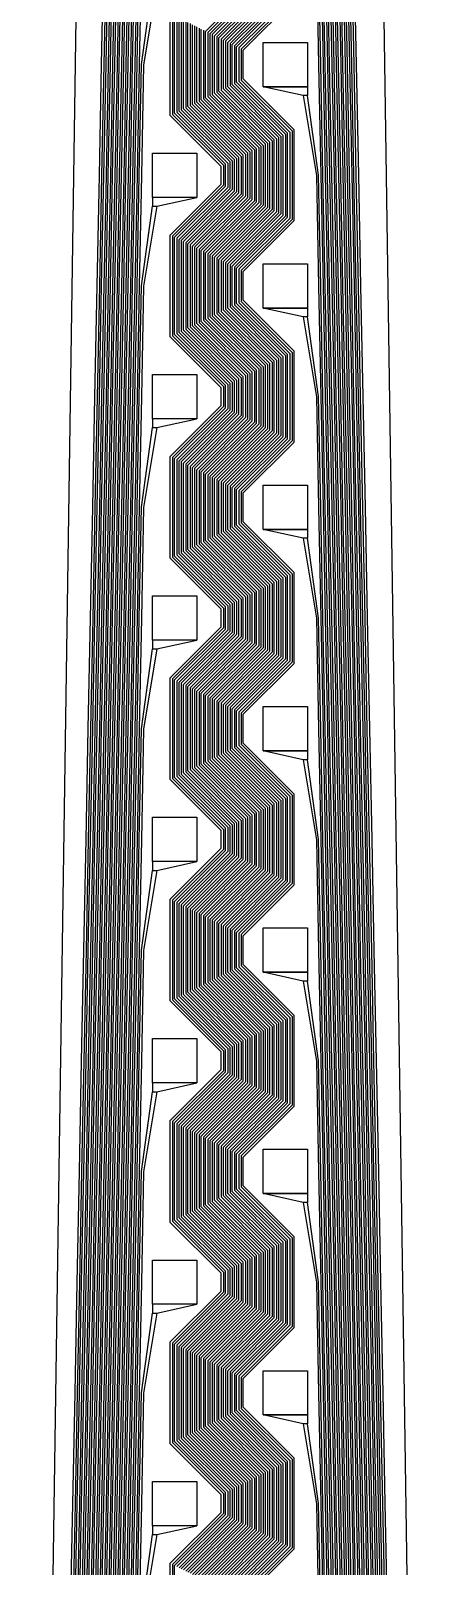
# Model space of a CAD drawing. Header units: inches. Extents: x 106592 to 209533, y 57057 to 74911.
# Drawn here: x 136930.4 to 137020.4, y 67258.2 to 67605 of the extents above; entities that cross this region are included whole.
import ezdxf

# ---------------------------------------------------------------- set-up
doc = ezdxf.new("R2010")
doc.units = ezdxf.units.IN
doc.header["$MEASUREMENT"] = 0
for name, color, linetype in [('metal', 221, 'Continuous'), ('nitride window', 40, 'Continuous'), ('profile', 140, 'Continuous')]:
    doc.layers.add(name, color=color, linetype=linetype)

msp = doc.modelspace()

# ---------------------------------------------------------------- linework, layer by layer
at = {"layer": 'metal'}
for points in [[(136939.36, 67247.35), (136939.86, 67272.28), (136940.36, 67297.35), (136940.86, 67322.28), (136941.36, 67347.35), (136941.86, 67372.28), (136942.36, 67397.35), (136942.86, 67422.28), (136943.36, 67447.35), (136943.86, 67472.28), (136944.36, 67497.35), (136944.86, 67522.28), (136945.36, 67547.35), (136945.86, 67572.28), (136946.36, 67597.35), (136946.86, 67622.28), (136947.36, 67647.35), (136947.86, 67672.28), (136948.36, 67697.35), (136948.86, 67722.28), (136949.36, 67747.35), (136949.86, 67772.28), (136950.36, 67797.35)], [(136950.86, 67797.34), (136950.36, 67772.27), (136949.86, 67747.34), (136949.36, 67722.27), (136948.86, 67697.34), (136948.36, 67672.27), (136947.86, 67647.34), (136947.36, 67622.27), (136946.86, 67597.34), (136946.36, 67572.27), (136945.86, 67547.34), (136945.36, 67522.27), (136944.86, 67497.34), (136944.36, 67472.27), (136943.86, 67447.34), (136943.36, 67422.27), (136942.86, 67397.34), (136942.36, 67372.27), (136941.86, 67347.34), (136941.36, 67322.27), (136940.86, 67297.34), (136940.36, 67272.27), (136939.86, 67247.34)], [(136940.36, 67247.35), (136940.86, 67272.28), (136941.36, 67297.35), (136941.86, 67322.28), (136942.36, 67347.35), (136942.86, 67372.28), (136943.36, 67397.35), (136943.86, 67422.28), (136944.36, 67447.35), (136944.86, 67472.28), (136945.36, 67497.35), (136945.86, 67522.28), (136946.36, 67547.35), (136946.86, 67572.28), (136947.36, 67597.35), (136947.86, 67622.28), (136948.36, 67647.35), (136948.86, 67672.28), (136949.36, 67697.35), (136949.86, 67722.28), (136950.36, 67747.35), (136950.86, 67772.28), (136951.36, 67797.35)], [(136951.86, 67797.34), (136951.36, 67772.27), (136950.86, 67747.34), (136950.36, 67722.27), (136949.86, 67697.34), (136949.36, 67672.27), (136948.86, 67647.34), (136948.36, 67622.27), (136947.86, 67597.34), (136947.36, 67572.27), (136946.86, 67547.34), (136946.36, 67522.27), (136945.86, 67497.34), (136945.36, 67472.27), (136944.86, 67447.34), (136944.36, 67422.27), (136943.86, 67397.34), (136943.36, 67372.27), (136942.86, 67347.34), (136942.36, 67322.27), (136941.86, 67297.34), (136941.36, 67272.27), (136940.86, 67247.34)], [(136941.36, 67247.35), (136941.86, 67272.28), (136942.36, 67297.35), (136942.86, 67322.28), (136943.36, 67347.35), (136943.86, 67372.28), (136944.36, 67397.35), (136944.86, 67422.28), (136945.36, 67447.35), (136945.86, 67472.28), (136946.36, 67497.35), (136946.86, 67522.28), (136947.36, 67547.35), (136947.86, 67572.28), (136948.36, 67597.35), (136948.86, 67622.28), (136949.36, 67647.35), (136949.86, 67672.28), (136950.36, 67697.35), (136950.86, 67722.28), (136951.36, 67747.35), (136951.86, 67772.28), (136952.36, 67797.35)], [(136952.86, 67797.34), (136952.36, 67772.27), (136951.86, 67747.34), (136951.36, 67722.27), (136950.86, 67697.34), (136950.36, 67672.27), (136949.86, 67647.34), (136949.36, 67622.27), (136948.86, 67597.34), (136948.36, 67572.27), (136947.86, 67547.34), (136947.36, 67522.27), (136946.86, 67497.34), (136946.36, 67472.27), (136945.86, 67447.34), (136945.36, 67422.27), (136944.86, 67397.34), (136944.36, 67372.27), (136943.86, 67347.34), (136943.36, 67322.27), (136942.86, 67297.34), (136942.36, 67272.27), (136941.86, 67247.34)], [(136942.36, 67247.35), (136942.86, 67272.28), (136943.36, 67297.35), (136943.86, 67322.28), (136944.36, 67347.35), (136944.86, 67372.28), (136945.36, 67397.35), (136945.86, 67422.28), (136946.36, 67447.35), (136946.86, 67472.28), (136947.36, 67497.35), (136947.86, 67522.28), (136948.36, 67547.35), (136948.86, 67572.28), (136949.36, 67597.35), (136949.86, 67622.28), (136950.36, 67647.35), (136950.86, 67672.28), (136951.36, 67697.35), (136951.86, 67722.28), (136952.36, 67747.35), (136952.86, 67772.28), (136953.36, 67797.35)], [(136953.86, 67797.34), (136953.36, 67772.27), (136952.86, 67747.34), (136952.36, 67722.27), (136951.86, 67697.34), (136951.36, 67672.27), (136950.86, 67647.34), (136950.36, 67622.27), (136949.86, 67597.34), (136949.36, 67572.27), (136948.86, 67547.34), (136948.36, 67522.27), (136947.86, 67497.34), (136947.36, 67472.27), (136946.86, 67447.34), (136946.36, 67422.27), (136945.86, 67397.34), (136945.36, 67372.27), (136944.86, 67347.34), (136944.36, 67322.27), (136943.86, 67297.34), (136943.36, 67272.27), (136942.86, 67247.34)], [(136943.36, 67247.35), (136943.86, 67272.28), (136944.36, 67297.35), (136944.86, 67322.28), (136945.36, 67347.35), (136945.86, 67372.28), (136946.36, 67397.35), (136946.86, 67422.28), (136947.36, 67447.35), (136947.86, 67472.28), (136948.36, 67497.35), (136948.86, 67522.28), (136949.36, 67547.35), (136949.86, 67572.28), (136950.36, 67597.35), (136950.86, 67622.28), (136951.36, 67647.35), (136951.86, 67672.28), (136952.36, 67697.35), (136952.86, 67722.28), (136953.36, 67747.35), (136953.86, 67772.28), (136954.36, 67797.35)], [(136954.86, 67797.34), (136954.36, 67772.27), (136953.86, 67747.34), (136953.36, 67722.27), (136952.86, 67697.34), (136952.36, 67672.27), (136951.86, 67647.34), (136951.36, 67622.27), (136950.86, 67597.34), (136950.36, 67572.27), (136949.86, 67547.34), (136949.36, 67522.27), (136948.86, 67497.34), (136948.36, 67472.27), (136947.86, 67447.34), (136947.36, 67422.27), (136946.86, 67397.34), (136946.36, 67372.27), (136945.86, 67347.34), (136945.36, 67322.27), (136944.86, 67297.34), (136944.36, 67272.27), (136943.86, 67247.34)], [(136944.36, 67247.35), (136944.86, 67272.28), (136945.36, 67297.35), (136945.86, 67322.28), (136946.36, 67347.35), (136946.86, 67372.28), (136947.36, 67397.35), (136947.86, 67422.28), (136948.36, 67447.35), (136948.86, 67472.28), (136949.36, 67497.35), (136949.86, 67522.28), (136950.36, 67547.35), (136950.86, 67572.28), (136951.36, 67597.35), (136951.86, 67622.28), (136952.36, 67647.35), (136952.86, 67672.28), (136953.36, 67697.35), (136953.86, 67722.28), (136954.36, 67747.35), (136954.86, 67772.27), (136955.36, 67797.34)], [(136955.86, 67797.27), (136955.36, 67772.27), (136954.86, 67747.34), (136954.36, 67722.27), (136953.86, 67697.34), (136953.36, 67672.27), (136952.86, 67647.34), (136952.36, 67622.27), (136951.86, 67597.34), (136951.36, 67572.27), (136950.86, 67547.34), (136950.36, 67522.27), (136949.86, 67497.34), (136949.36, 67472.27), (136948.86, 67447.34), (136948.36, 67422.27), (136947.86, 67397.34), (136947.36, 67372.27), (136946.86, 67347.34), (136946.36, 67322.27), (136945.86, 67297.34), (136945.36, 67272.27), (136944.86, 67247.34)], [(136995.36, 67797.27), (136995.85, 67772.34), (136996.36, 67747.27), (136996.85, 67722.34), (136997.36, 67697.27), (136997.85, 67672.34), (136998.36, 67647.27), (136998.85, 67622.34), (136999.36, 67597.27), (136999.85, 67572.34), (137000.36, 67547.27), (137000.85, 67522.34), (137001.36, 67497.27), (137001.85, 67472.34), (137002.36, 67447.27), (137002.85, 67422.34), (137003.36, 67397.27), (137003.85, 67372.34), (137004.36, 67347.27), (137004.85, 67322.34), (137005.36, 67297.27), (137005.85, 67272.34), (137006.36, 67247.27)], [(137006.86, 67247.28), (137006.35, 67272.35), (137005.86, 67297.28), (137005.35, 67322.35), (137004.86, 67347.28), (137004.35, 67372.35), (137003.86, 67397.28), (137003.35, 67422.35), (137002.86, 67447.28), (137002.35, 67472.35), (137001.86, 67497.28), (137001.35, 67522.35), (137000.86, 67547.28), (137000.35, 67572.35), (136999.86, 67597.28), (136999.35, 67622.35), (136998.86, 67647.28), (136998.35, 67672.35), (136997.86, 67697.28), (136997.35, 67722.35), (136996.86, 67747.28), (136996.35, 67772.35), (136995.86, 67797.27)], [(136996.36, 67797.27), (136996.85, 67772.34), (136997.36, 67747.27), (136997.85, 67722.34), (136998.36, 67697.27), (136998.85, 67672.34), (136999.36, 67647.27), (136999.85, 67622.34), (137000.36, 67597.27), (137000.85, 67572.34), (137001.36, 67547.27), (137001.85, 67522.34), (137002.36, 67497.27), (137002.85, 67472.34), (137003.36, 67447.27), (137003.85, 67422.34), (137004.36, 67397.27), (137004.85, 67372.34), (137005.36, 67347.27), (137005.85, 67322.34), (137006.36, 67297.27), (137006.85, 67272.34), (137007.36, 67247.27)], [(137007.86, 67247.28), (137007.35, 67272.35), (137006.86, 67297.28), (137006.35, 67322.35), (137005.86, 67347.28), (137005.35, 67372.35), (137004.86, 67397.28), (137004.35, 67422.35), (137003.86, 67447.28), (137003.35, 67472.35), (137002.86, 67497.28), (137002.35, 67522.35), (137001.86, 67547.28), (137001.35, 67572.35), (137000.86, 67597.28), (137000.35, 67622.35), (136999.86, 67647.28), (136999.35, 67672.35), (136998.86, 67697.28), (136998.35, 67722.35), (136997.86, 67747.28), (136997.35, 67772.35), (136996.86, 67797.28)], [(136997.36, 67797.27), (136997.85, 67772.34), (136998.36, 67747.27), (136998.85, 67722.34), (136999.36, 67697.27), (136999.85, 67672.34), (137000.36, 67647.27), (137000.85, 67622.34), (137001.36, 67597.27), (137001.85, 67572.34), (137002.36, 67547.27), (137002.85, 67522.34), (137003.36, 67497.27), (137003.85, 67472.34), (137004.36, 67447.27), (137004.85, 67422.34), (137005.36, 67397.27), (137005.85, 67372.34), (137006.36, 67347.27), (137006.85, 67322.34), (137007.36, 67297.27), (137007.85, 67272.34), (137008.36, 67247.27)], [(137008.86, 67247.28), (137008.35, 67272.35), (137007.86, 67297.28), (137007.35, 67322.35), (137006.86, 67347.28), (137006.35, 67372.35), (137005.86, 67397.28), (137005.35, 67422.35), (137004.86, 67447.28), (137004.35, 67472.35), (137003.86, 67497.28), (137003.35, 67522.35), (137002.86, 67547.28), (137002.35, 67572.35), (137001.86, 67597.28), (137001.35, 67622.35), (137000.86, 67647.28), (137000.35, 67672.35), (136999.86, 67697.28), (136999.35, 67722.35), (136998.86, 67747.28), (136998.35, 67772.35), (136997.86, 67797.28)], [(136998.36, 67797.27), (136998.85, 67772.34), (136999.36, 67747.27), (136999.85, 67722.34), (137000.36, 67697.27), (137000.85, 67672.34), (137001.36, 67647.27), (137001.85, 67622.34), (137002.36, 67597.27), (137002.85, 67572.34), (137003.36, 67547.27), (137003.85, 67522.34), (137004.36, 67497.27), (137004.85, 67472.34), (137005.36, 67447.27), (137005.85, 67422.34), (137006.36, 67397.27), (137006.85, 67372.34), (137007.36, 67347.27), (137007.85, 67322.34), (137008.36, 67297.27), (137008.85, 67272.34), (137009.36, 67247.27)], [(137009.86, 67247.28), (137009.35, 67272.35), (137008.86, 67297.28), (137008.35, 67322.35), (137007.86, 67347.28), (137007.35, 67372.35), (137006.86, 67397.28), (137006.35, 67422.35), (137005.86, 67447.28), (137005.35, 67472.35), (137004.86, 67497.28), (137004.35, 67522.35), (137003.86, 67547.28), (137003.35, 67572.35), (137002.86, 67597.28), (137002.35, 67622.35), (137001.86, 67647.28), (137001.35, 67672.35), (137000.86, 67697.28), (137000.35, 67722.35), (136999.86, 67747.28), (136999.35, 67772.35), (136998.86, 67797.28)], [(137010.36, 67247.27), (137009.85, 67272.34), (137009.36, 67297.27), (137008.85, 67322.34), (137008.36, 67347.27), (137007.85, 67372.34), (137007.36, 67397.27), (137006.85, 67422.34), (137006.36, 67447.27), (137005.85, 67472.34), (137005.36, 67497.27), (137004.85, 67522.34), (137004.36, 67547.27), (137003.85, 67572.34), (137003.36, 67597.27), (137002.85, 67622.34), (137002.36, 67647.27), (137001.85, 67672.34), (137001.36, 67697.27), (137000.85, 67722.34), (137000.36, 67747.27), (136999.85, 67772.34), (136999.36, 67797.27)], [(136999.86, 67797.28), (137000.35, 67772.35), (137000.86, 67747.28), (137001.35, 67722.35), (137001.86, 67697.28), (137002.35, 67672.35), (137002.86, 67647.28), (137003.35, 67622.35), (137003.86, 67597.28), (137004.35, 67572.35), (137004.86, 67547.28), (137005.35, 67522.35), (137005.86, 67497.28), (137006.35, 67472.35), (137006.86, 67447.28), (137007.35, 67422.35), (137007.86, 67397.28), (137008.35, 67372.35), (137008.86, 67347.28), (137009.35, 67322.35), (137009.86, 67297.28), (137010.35, 67272.35), (137010.86, 67247.28)], [(136991.86, 67790.34), (136994.86, 67772.27), (136995.36, 67747.27), (136995.85, 67722.34), (136996.36, 67697.27), (136996.85, 67672.34), (136997.36, 67647.27), (136997.85, 67622.34), (136998.36, 67597.27), (136998.85, 67572.34), (136999.36, 67547.27), (136999.85, 67522.34), (137000.36, 67497.27), (137000.85, 67472.34), (137001.36, 67447.27), (137001.85, 67422.34), (137002.36, 67397.27), (137002.85, 67372.34), (137003.36, 67347.27), (137003.85, 67322.34), (137004.36, 67297.27), (137004.85, 67272.34), (137005.36, 67247.27)], [(137005.86, 67247.28), (137005.35, 67272.35), (137004.86, 67297.28), (137004.35, 67322.35), (137003.86, 67347.28), (137003.35, 67372.35), (137002.86, 67397.28), (137002.35, 67422.35), (137001.86, 67447.28), (137001.35, 67472.35), (137000.86, 67497.28), (137000.35, 67522.35), (136999.86, 67547.28), (136999.35, 67572.35), (136998.86, 67597.28), (136998.35, 67622.35), (136997.86, 67647.28), (136997.35, 67672.35), (136996.86, 67697.28), (136996.35, 67722.35), (136995.86, 67747.27), (136995.35, 67772.34), (136992.86, 67790.34)], [(136945.36, 67247.35), (136945.86, 67272.28), (136946.36, 67297.35), (136946.86, 67322.28), (136947.36, 67347.35), (136947.86, 67372.28), (136948.36, 67397.35), (136948.86, 67422.28), (136949.36, 67447.35), (136949.86, 67472.28), (136950.36, 67497.35), (136950.86, 67522.28), (136951.36, 67547.35), (136951.86, 67572.28), (136952.36, 67597.35), (136952.86, 67622.28)], [(136953.36, 67622.27), (136952.86, 67597.34), (136952.36, 67572.27), (136951.86, 67547.34), (136951.36, 67522.27), (136950.86, 67497.34), (136950.36, 67472.27), (136949.86, 67447.34), (136949.36, 67422.27), (136948.86, 67397.34), (136948.36, 67372.27), (136947.86, 67347.34), (136947.36, 67322.27), (136946.86, 67297.34), (136946.36, 67272.27), (136945.86, 67247.34)], [(136946.36, 67247.35), (136946.86, 67272.28), (136947.36, 67297.35), (136947.86, 67322.28), (136948.36, 67347.35), (136948.86, 67372.28), (136949.36, 67397.35), (136949.86, 67422.28), (136950.36, 67447.35), (136950.86, 67472.28), (136951.36, 67497.35), (136951.86, 67522.28), (136952.36, 67547.35), (136952.86, 67572.28), (136953.36, 67597.35), (136953.86, 67622.28)], [(136954.36, 67622.27), (136953.86, 67597.34), (136953.36, 67572.27), (136952.86, 67547.34), (136952.36, 67522.27), (136951.86, 67497.34), (136951.36, 67472.27), (136950.86, 67447.34), (136950.36, 67422.27), (136949.86, 67397.34), (136949.36, 67372.27), (136948.86, 67347.34), (136948.36, 67322.27), (136947.86, 67297.34), (136947.36, 67272.27), (136946.86, 67247.34)], [(136947.36, 67247.35), (136947.86, 67272.28), (136948.36, 67297.35), (136948.86, 67322.28), (136949.36, 67347.35), (136949.86, 67372.28), (136950.36, 67397.35), (136950.86, 67422.28), (136951.36, 67447.35), (136951.86, 67472.28), (136952.36, 67497.35), (136952.86, 67522.28), (136953.36, 67547.35), (136953.86, 67572.28), (136954.36, 67597.35), (136954.86, 67622.27)], [(136955.36, 67622.27), (136954.86, 67597.34), (136954.36, 67572.27), (136953.86, 67547.34), (136953.36, 67522.27), (136952.86, 67497.34), (136952.36, 67472.27), (136951.86, 67447.34), (136951.36, 67422.27), (136950.86, 67397.34), (136950.36, 67372.27), (136949.86, 67347.34), (136949.36, 67322.27), (136948.86, 67297.34), (136948.36, 67272.27), (136947.86, 67247.34)], [(136994.86, 67622.27), (136995.36, 67597.27), (136995.85, 67572.34), (136996.36, 67547.27), (136996.85, 67522.34), (136997.36, 67497.27), (136997.85, 67472.34), (136998.36, 67447.27), (136998.85, 67422.34), (136999.36, 67397.27), (136999.85, 67372.34), (137000.36, 67347.27), (137000.85, 67322.34), (137001.36, 67297.27), (137001.85, 67272.34), (137002.36, 67247.27)], [(137002.86, 67247.28), (137002.35, 67272.35), (137001.86, 67297.28), (137001.35, 67322.35), (137000.86, 67347.28), (137000.35, 67372.35), (136999.86, 67397.28), (136999.35, 67422.35), (136998.86, 67447.28), (136998.35, 67472.35), (136997.86, 67497.28), (136997.35, 67522.35), (136996.86, 67547.28), (136996.35, 67572.35), (136995.86, 67597.27), (136995.35, 67622.34)], [(136995.85, 67622.34), (136996.36, 67597.27), (136996.85, 67572.34), (136997.36, 67547.27), (136997.85, 67522.34), (136998.36, 67497.27), (136998.85, 67472.34), (136999.36, 67447.27), (136999.85, 67422.34), (137000.36, 67397.27), (137000.85, 67372.34), (137001.36, 67347.27), (137001.85, 67322.34), (137002.36, 67297.27), (137002.85, 67272.34), (137003.36, 67247.27)], [(137003.86, 67247.28), (137003.35, 67272.35), (137002.86, 67297.28), (137002.35, 67322.35), (137001.86, 67347.28), (137001.35, 67372.35), (137000.86, 67397.28), (137000.35, 67422.35), (136999.86, 67447.28), (136999.35, 67472.35), (136998.86, 67497.28), (136998.35, 67522.35), (136997.86, 67547.28), (136997.35, 67572.35), (136996.86, 67597.28), (136996.35, 67622.35)], [(136996.85, 67622.34), (136997.36, 67597.27), (136997.85, 67572.34), (136998.36, 67547.27), (136998.85, 67522.34), (136999.36, 67497.27), (136999.85, 67472.34), (137000.36, 67447.27), (137000.85, 67422.34), (137001.36, 67397.27), (137001.85, 67372.34), (137002.36, 67347.27), (137002.85, 67322.34), (137003.36, 67297.27), (137003.85, 67272.34), (137004.36, 67247.27)], [(137004.86, 67247.28), (137004.35, 67272.35), (137003.86, 67297.28), (137003.35, 67322.35), (137002.86, 67347.28), (137002.35, 67372.35), (137001.86, 67397.28), (137001.35, 67422.35), (137000.86, 67447.28), (137000.35, 67472.35), (136999.86, 67497.28), (136999.35, 67522.35), (136998.86, 67547.28), (136998.35, 67572.35), (136997.86, 67597.28), (136997.35, 67622.35)], [(136948.36, 67247.35), (136948.86, 67272.28), (136949.36, 67297.35), (136949.86, 67322.28), (136950.36, 67347.35), (136950.86, 67372.28), (136951.36, 67397.35), (136951.86, 67422.28), (136952.36, 67447.35), (136952.86, 67472.28), (136953.36, 67497.35), (136953.86, 67522.28), (136954.36, 67547.35), (136954.86, 67572.27), (136955.36, 67597.34), (136957.86, 67615.34)], [(136958.86, 67615.34), (136955.86, 67597.27), (136955.36, 67572.27), (136954.86, 67547.34), (136954.36, 67522.27), (136953.86, 67497.34), (136953.36, 67472.27), (136952.86, 67447.34), (136952.36, 67422.27), (136951.86, 67397.34), (136951.36, 67372.27), (136950.86, 67347.34), (136950.36, 67322.27), (136949.86, 67297.34), (136949.36, 67272.27), (136948.86, 67247.34)], [(136969.86, 67254.84), (136981.36, 67266.34), (136981.36, 67278.34), (136969.86, 67289.84), (136969.86, 67304.84), (136981.36, 67316.34), (136981.36, 67328.34), (136969.86, 67339.84), (136969.86, 67354.84), (136981.36, 67366.34), (136981.36, 67378.34), (136969.86, 67389.84), (136969.86, 67404.84), (136981.36, 67416.34), (136981.36, 67428.34), (136969.86, 67439.84), (136969.86, 67454.84), (136981.36, 67466.34), (136981.36, 67478.34), (136969.86, 67489.84), (136969.86, 67504.84), (136981.36, 67516.34), (136981.36, 67528.34), (136969.86, 67539.84), (136969.86, 67554.84), (136981.36, 67566.34), (136981.36, 67578.34), (136969.86, 67589.84), (136969.86, 67604.84), (136981.36, 67616.34)], [(136981.86, 67616.09), (136970.36, 67604.59), (136970.36, 67590.09), (136981.86, 67578.59), (136981.86, 67566.09), (136970.36, 67554.59), (136970.36, 67540.09), (136981.86, 67528.59), (136981.86, 67516.09), (136970.36, 67504.59), (136970.36, 67490.09), (136981.86, 67478.59), (136981.86, 67466.09), (136970.36, 67454.59), (136970.36, 67440.09), (136981.86, 67428.59), (136981.86, 67416.09), (136970.36, 67404.59), (136970.36, 67390.09), (136981.86, 67378.59), (136981.86, 67366.09), (136970.36, 67354.59), (136970.36, 67340.09), (136981.86, 67328.59), (136981.86, 67316.09), (136970.36, 67304.59), (136970.36, 67290.09), (136981.86, 67278.59), (136981.86, 67266.09), (136970.36, 67254.59)], [(136970.86, 67254.34), (136982.36, 67265.84), (136982.36, 67278.84), (136970.86, 67290.34), (136970.86, 67304.34), (136982.36, 67315.84), (136982.36, 67328.84), (136970.86, 67340.34), (136970.86, 67354.34), (136982.36, 67365.84), (136982.36, 67378.84), (136970.86, 67390.34), (136970.86, 67404.34), (136982.36, 67415.84), (136982.36, 67428.84), (136970.86, 67440.34), (136970.86, 67454.34), (136982.36, 67465.84), (136982.36, 67478.84), (136970.86, 67490.34), (136970.86, 67504.34), (136982.36, 67515.84), (136982.36, 67528.84), (136970.86, 67540.34), (136970.86, 67554.34), (136982.36, 67565.84), (136982.36, 67578.84), (136970.86, 67590.34), (136970.86, 67604.34), (136982.36, 67615.84)], [(136982.86, 67615.59), (136971.36, 67604.09), (136971.36, 67590.59), (136982.86, 67579.09), (136982.86, 67565.59), (136971.36, 67554.09), (136971.36, 67540.59), (136982.86, 67529.09), (136982.86, 67515.59), (136971.36, 67504.09), (136971.36, 67490.59), (136982.86, 67479.09), (136982.86, 67465.59), (136971.36, 67454.09), (136971.36, 67440.59), (136982.86, 67429.09), (136982.86, 67415.59), (136971.36, 67404.09), (136971.36, 67390.59), (136982.86, 67379.09), (136982.86, 67365.59), (136971.36, 67354.09), (136971.36, 67340.59), (136982.86, 67329.09), (136982.86, 67315.59), (136971.36, 67304.09), (136971.36, 67290.59), (136982.86, 67279.09), (136982.86, 67265.59), (136971.36, 67254.09)], [(136971.86, 67253.84), (136983.36, 67265.34), (136983.36, 67279.34), (136971.86, 67290.84), (136971.86, 67303.84), (136983.36, 67315.34), (136983.36, 67329.34), (136971.86, 67340.84), (136971.86, 67353.84), (136983.36, 67365.34), (136983.36, 67379.34), (136971.86, 67390.84), (136971.86, 67403.84), (136983.36, 67415.34), (136983.36, 67429.34), (136971.86, 67440.84), (136971.86, 67453.84), (136983.36, 67465.34), (136983.36, 67479.34), (136971.86, 67490.84), (136971.86, 67503.84), (136983.36, 67515.34), (136983.36, 67529.34), (136971.86, 67540.84), (136971.86, 67553.84), (136983.36, 67565.34), (136983.36, 67579.34), (136971.86, 67590.84), (136971.86, 67603.84), (136983.36, 67615.34)], [(136983.86, 67615.09), (136972.36, 67603.59), (136972.36, 67591.09), (136983.86, 67579.59), (136983.86, 67565.09), (136972.36, 67553.59), (136972.36, 67541.09), (136983.86, 67529.59), (136983.86, 67515.09), (136972.36, 67503.59), (136972.36, 67491.09), (136983.86, 67479.59), (136983.86, 67465.09), (136972.36, 67453.59), (136972.36, 67441.09), (136983.86, 67429.59), (136983.86, 67415.09), (136972.36, 67403.59), (136972.36, 67391.09), (136983.86, 67379.59), (136983.86, 67365.09), (136972.36, 67353.59), (136972.36, 67341.09), (136983.86, 67329.59), (136983.86, 67315.09), (136972.36, 67303.59), (136972.36, 67291.09), (136983.86, 67279.59), (136983.86, 67265.09), (136972.36, 67253.59)], [(136972.86, 67253.34), (136984.36, 67264.84), (136984.36, 67279.84), (136972.86, 67291.34), (136972.86, 67303.34), (136984.36, 67314.84), (136984.36, 67329.84), (136972.86, 67341.34), (136972.86, 67353.34), (136984.36, 67364.84), (136984.36, 67379.84), (136972.86, 67391.34), (136972.86, 67403.34), (136984.36, 67414.84), (136984.36, 67429.84), (136972.86, 67441.34), (136972.86, 67453.34), (136984.36, 67464.84), (136984.36, 67479.84), (136972.86, 67491.34), (136972.86, 67503.34), (136984.36, 67514.84), (136984.36, 67529.84), (136972.86, 67541.34), (136972.86, 67553.34), (136984.36, 67564.84), (136984.36, 67579.84), (136972.86, 67591.34), (136972.86, 67603.34), (136984.36, 67614.84)], [(136984.86, 67614.59), (136973.36, 67603.09), (136973.36, 67591.59), (136984.86, 67580.09), (136984.86, 67564.59), (136973.36, 67553.09), (136973.36, 67541.59), (136984.86, 67530.09), (136984.86, 67514.59), (136973.36, 67503.09), (136973.36, 67491.59), (136984.86, 67480.09), (136984.86, 67464.59), (136973.36, 67453.09), (136973.36, 67441.59), (136984.86, 67430.09), (136984.86, 67414.59), (136973.36, 67403.09), (136973.36, 67391.59), (136984.86, 67380.09), (136984.86, 67364.59), (136973.36, 67353.09), (136973.36, 67341.59), (136984.86, 67330.09), (136984.86, 67314.59), (136973.36, 67303.09), (136973.36, 67291.59), (136984.86, 67280.09), (136984.86, 67264.59), (136973.36, 67253.09)], [(136973.86, 67252.84), (136985.36, 67264.34), (136985.36, 67280.34), (136973.86, 67291.84), (136973.86, 67302.84), (136985.36, 67314.34), (136985.36, 67330.34), (136973.86, 67341.84), (136973.86, 67352.84), (136985.36, 67364.34), (136985.36, 67380.34), (136973.86, 67391.84), (136973.86, 67402.84), (136985.36, 67414.34), (136985.36, 67430.34), (136973.86, 67441.84), (136973.86, 67452.84), (136985.36, 67464.34), (136985.36, 67480.34), (136973.86, 67491.84), (136973.86, 67502.84), (136985.36, 67514.34), (136985.36, 67530.34), (136973.86, 67541.84), (136973.86, 67552.84), (136985.36, 67564.34), (136985.36, 67580.34), (136973.86, 67591.84), (136973.86, 67602.84), (136985.36, 67614.34)], [(136985.86, 67614.09), (136974.36, 67602.59), (136974.36, 67592.09), (136985.86, 67580.59), (136985.86, 67564.09), (136974.36, 67552.59), (136974.36, 67542.09), (136985.86, 67530.59), (136985.86, 67514.09), (136974.36, 67502.59), (136974.36, 67492.09), (136985.86, 67480.59), (136985.86, 67464.09), (136974.36, 67452.59), (136974.36, 67442.09), (136985.86, 67430.59), (136985.86, 67414.09), (136974.36, 67402.59), (136974.36, 67392.09), (136985.86, 67380.59), (136985.86, 67364.09), (136974.36, 67352.59), (136974.36, 67342.09), (136985.86, 67330.59), (136985.86, 67314.09), (136974.36, 67302.59), (136974.36, 67292.09), (136985.86, 67280.59), (136985.86, 67264.09), (136974.36, 67252.59)], [(136974.86, 67252.34), (136986.36, 67263.84), (136986.36, 67280.84), (136974.86, 67292.34), (136974.86, 67302.34), (136986.36, 67313.84), (136986.36, 67330.84), (136974.86, 67342.34), (136974.86, 67352.34), (136986.36, 67363.84), (136986.36, 67380.84), (136974.86, 67392.34), (136974.86, 67402.34), (136986.36, 67413.84), (136986.36, 67430.84), (136974.86, 67442.34), (136974.86, 67452.34), (136986.36, 67463.84), (136986.36, 67480.84), (136974.86, 67492.34), (136974.86, 67502.34), (136986.36, 67513.84), (136986.36, 67530.84), (136974.86, 67542.34), (136974.86, 67552.34), (136986.36, 67563.84), (136986.36, 67580.84), (136974.86, 67592.34), (136974.86, 67602.34), (136986.36, 67613.84)], [(136986.86, 67613.59), (136975.36, 67602.09), (136975.36, 67592.59), (136986.86, 67581.09), (136986.86, 67563.59), (136975.36, 67552.09), (136975.36, 67542.59), (136986.86, 67531.09), (136986.86, 67513.59), (136975.36, 67502.09), (136975.36, 67492.59), (136986.86, 67481.09), (136986.86, 67463.59), (136975.36, 67452.09), (136975.36, 67442.59), (136986.86, 67431.09), (136986.86, 67413.59), (136975.36, 67402.09), (136975.36, 67392.59), (136986.86, 67381.09), (136986.86, 67363.59), (136975.36, 67352.09), (136975.36, 67342.59), (136986.86, 67331.09), (136986.86, 67313.59), (136975.36, 67302.09), (136975.36, 67292.59), (136986.86, 67281.09), (136986.86, 67263.59), (136975.36, 67252.09)], [(136975.86, 67251.84), (136987.36, 67263.34), (136987.36, 67281.34), (136975.86, 67292.84), (136975.86, 67301.84), (136987.36, 67313.34), (136987.36, 67331.34), (136975.86, 67342.84), (136975.86, 67351.84), (136987.36, 67363.34), (136987.36, 67381.34), (136975.86, 67392.84), (136975.86, 67401.84), (136987.36, 67413.34), (136987.36, 67431.34), (136975.86, 67442.84), (136975.86, 67451.84), (136987.36, 67463.34), (136987.36, 67481.34), (136975.86, 67492.84), (136975.86, 67501.84), (136987.36, 67513.34), (136987.36, 67531.34), (136975.86, 67542.84), (136975.86, 67551.84), (136987.36, 67563.34), (136987.36, 67581.34), (136975.86, 67592.84), (136975.86, 67601.84), (136987.36, 67613.34)], [(136987.86, 67613.09), (136976.36, 67601.59), (136976.36, 67593.09), (136987.86, 67581.59), (136987.86, 67563.09), (136976.36, 67551.59), (136976.36, 67543.09), (136987.86, 67531.59), (136987.86, 67513.09), (136976.36, 67501.59), (136976.36, 67493.09), (136987.86, 67481.59), (136987.86, 67463.09), (136976.36, 67451.59), (136976.36, 67443.09), (136987.86, 67431.59), (136987.86, 67413.09), (136976.36, 67401.59), (136976.36, 67393.09), (136987.86, 67381.59), (136987.86, 67363.09), (136976.36, 67351.59), (136976.36, 67343.09), (136987.86, 67331.59), (136987.86, 67313.09), (136976.36, 67301.59), (136976.36, 67293.09), (136987.86, 67281.59), (136987.86, 67263.09), (136976.36, 67251.59)], [(136976.86, 67251.34), (136988.36, 67262.84), (136988.36, 67281.84), (136976.86, 67293.34), (136976.86, 67301.34), (136988.36, 67312.84), (136988.36, 67331.84), (136976.86, 67343.34), (136976.86, 67351.34), (136988.36, 67362.84), (136988.36, 67381.84), (136976.86, 67393.34), (136976.86, 67401.34), (136988.36, 67412.84), (136988.36, 67431.84), (136976.86, 67443.34), (136976.86, 67451.34), (136988.36, 67462.84), (136988.36, 67481.84), (136976.86, 67493.34), (136976.86, 67501.34), (136988.36, 67512.84), (136988.36, 67531.84), (136976.86, 67543.34), (136976.86, 67551.34), (136988.36, 67562.84), (136988.36, 67581.84), (136976.86, 67593.34), (136976.86, 67601.34), (136988.36, 67612.84)], [(136988.86, 67612.59), (136977.36, 67601.09), (136977.36, 67593.59), (136988.86, 67582.09), (136988.86, 67562.59), (136977.36, 67551.09), (136977.36, 67543.59), (136988.86, 67532.09), (136988.86, 67512.59), (136977.36, 67501.09), (136977.36, 67493.59), (136988.86, 67482.09), (136988.86, 67462.59), (136977.36, 67451.09), (136977.36, 67443.59), (136988.86, 67432.09), (136988.86, 67412.59), (136977.36, 67401.09), (136977.36, 67393.59), (136988.86, 67382.09), (136988.86, 67362.59), (136977.36, 67351.09), (136977.36, 67343.59), (136988.86, 67332.09), (136988.86, 67312.59), (136977.36, 67301.09), (136977.36, 67293.59), (136988.86, 67282.09), (136988.86, 67262.59), (136977.36, 67251.09)], [(136989.36, 67612.34), (136977.86, 67600.84), (136977.86, 67593.84), (136989.36, 67582.34), (136989.36, 67562.34), (136977.86, 67550.84), (136977.86, 67543.84), (136989.36, 67532.34), (136989.36, 67512.34), (136977.86, 67500.84), (136977.86, 67493.84), (136989.36, 67482.34), (136989.36, 67462.34), (136977.86, 67450.84), (136977.86, 67443.84), (136989.36, 67432.34), (136989.36, 67412.34), (136977.86, 67400.84), (136977.86, 67393.84), (136989.36, 67382.34), (136989.36, 67362.34), (136977.86, 67350.84), (136977.86, 67343.84), (136989.36, 67332.34), (136989.36, 67312.34), (136977.86, 67300.84), (136977.86, 67293.84), (136989.36, 67282.34), (136989.36, 67262.34), (136977.86, 67250.84)], [(136978.36, 67250.59), (136989.86, 67262.09), (136989.86, 67282.59), (136978.36, 67294.09), (136978.36, 67300.59), (136989.86, 67312.09), (136989.86, 67332.59), (136978.36, 67344.09), (136978.36, 67350.59), (136989.86, 67362.09), (136989.86, 67382.59), (136978.36, 67394.09), (136978.36, 67400.59), (136989.86, 67412.09), (136989.86, 67432.59), (136978.36, 67444.09), (136978.36, 67450.59), (136989.86, 67462.09), (136989.86, 67482.59), (136978.36, 67494.09), (136978.36, 67500.59), (136989.86, 67512.09), (136989.86, 67532.59), (136978.36, 67544.09), (136978.36, 67550.59), (136989.86, 67562.09), (136989.86, 67582.59), (136978.36, 67594.09), (136978.36, 67600.59), (136989.86, 67612.09)], [(136961.86, 67235.84), (136961.86, 67258.84), (136973.36, 67270.34), (136973.36, 67274.34), (136961.86, 67285.84), (136961.86, 67308.84), (136973.36, 67320.34), (136973.36, 67324.34), (136961.86, 67335.84), (136961.86, 67358.84), (136973.36, 67370.34), (136973.36, 67374.34), (136961.86, 67385.84), (136961.86, 67408.84), (136973.36, 67420.34), (136973.36, 67424.34), (136961.86, 67435.84), (136961.86, 67458.84), (136973.36, 67470.34), (136973.36, 67474.34), (136961.86, 67485.84), (136961.86, 67508.84), (136973.36, 67520.34), (136973.36, 67524.34), (136961.86, 67535.84), (136961.86, 67558.84), (136973.36, 67570.34), (136973.36, 67574.34), (136961.86, 67585.84), (136961.86, 67608.84)], [(136962.36, 67608.59), (136962.36, 67586.09), (136973.86, 67574.59), (136973.86, 67570.09), (136962.36, 67558.59), (136962.36, 67536.09), (136973.86, 67524.59), (136973.86, 67520.09), (136962.36, 67508.59), (136962.36, 67486.09), (136973.86, 67474.59), (136973.86, 67470.09), (136962.36, 67458.59), (136962.36, 67436.09), (136973.86, 67424.59), (136973.86, 67420.09), (136962.36, 67408.59), (136962.36, 67386.09), (136973.86, 67374.59), (136973.86, 67370.09), (136962.36, 67358.59), (136962.36, 67336.09), (136973.86, 67324.59), (136973.86, 67320.09), (136962.36, 67308.59), (136962.36, 67286.09), (136973.86, 67274.59), (136973.86, 67270.09), (136962.36, 67258.59), (136962.36, 67236.09)], [(136962.86, 67236.34), (136962.86, 67258.34), (136974.36, 67269.84), (136974.36, 67274.84), (136962.86, 67286.34), (136962.86, 67308.34), (136974.36, 67319.84), (136974.36, 67324.84), (136962.86, 67336.34), (136962.86, 67358.34), (136974.36, 67369.84), (136974.36, 67374.84), (136962.86, 67386.34), (136962.86, 67408.34), (136974.36, 67419.84), (136974.36, 67424.84), (136962.86, 67436.34), (136962.86, 67458.34), (136974.36, 67469.84), (136974.36, 67474.84), (136962.86, 67486.34), (136962.86, 67508.34), (136974.36, 67519.84), (136974.36, 67524.84), (136962.86, 67536.34), (136962.86, 67558.34), (136974.36, 67569.84), (136974.36, 67574.84), (136962.86, 67586.34), (136962.86, 67608.34)], [(136963.36, 67608.09), (136963.36, 67586.59), (136974.86, 67575.09), (136974.86, 67569.59), (136963.36, 67558.09), (136963.36, 67536.59), (136974.86, 67525.09), (136974.86, 67519.59), (136963.36, 67508.09), (136963.36, 67486.59), (136974.86, 67475.09), (136974.86, 67469.59), (136963.36, 67458.09), (136963.36, 67436.59), (136974.86, 67425.09), (136974.86, 67419.59), (136963.36, 67408.09), (136963.36, 67386.59), (136974.86, 67375.09), (136974.86, 67369.59), (136963.36, 67358.09), (136963.36, 67336.59), (136974.86, 67325.09), (136974.86, 67319.59), (136963.36, 67308.09), (136963.36, 67286.59), (136974.86, 67275.09), (136974.86, 67269.59), (136963.36, 67258.09)], [(136963.86, 67257.84), (136975.36, 67269.34), (136975.36, 67275.34), (136963.86, 67286.84), (136963.86, 67307.84), (136975.36, 67319.34), (136975.36, 67325.34), (136963.86, 67336.84), (136963.86, 67357.84), (136975.36, 67369.34), (136975.36, 67375.34), (136963.86, 67386.84), (136963.86, 67407.84), (136975.36, 67419.34), (136975.36, 67425.34), (136963.86, 67436.84), (136963.86, 67457.84), (136975.36, 67469.34), (136975.36, 67475.34), (136963.86, 67486.84), (136963.86, 67507.84), (136975.36, 67519.34), (136975.36, 67525.34), (136963.86, 67536.84), (136963.86, 67557.84), (136975.36, 67569.34), (136975.36, 67575.34), (136963.86, 67586.84), (136963.86, 67607.84)], [(136964.36, 67607.59), (136964.36, 67587.09), (136975.86, 67575.59), (136975.86, 67569.09), (136964.36, 67557.59), (136964.36, 67537.09), (136975.86, 67525.59), (136975.86, 67519.09), (136964.36, 67507.59), (136964.36, 67487.09), (136975.86, 67475.59), (136975.86, 67469.09), (136964.36, 67457.59), (136964.36, 67437.09), (136975.86, 67425.59), (136975.86, 67419.09), (136964.36, 67407.59), (136964.36, 67387.09), (136975.86, 67375.59), (136975.86, 67369.09), (136964.36, 67357.59), (136964.36, 67337.09), (136975.86, 67325.59), (136975.86, 67319.09), (136964.36, 67307.59), (136964.36, 67287.09), (136975.86, 67275.59), (136975.86, 67269.09), (136964.36, 67257.59)], [(136964.86, 67257.34), (136976.36, 67268.84), (136976.36, 67275.84), (136964.86, 67287.34), (136964.86, 67307.34), (136976.36, 67318.84), (136976.36, 67325.84), (136964.86, 67337.34), (136964.86, 67357.34), (136976.36, 67368.84), (136976.36, 67375.84), (136964.86, 67387.34), (136964.86, 67407.34), (136976.36, 67418.84), (136976.36, 67425.84), (136964.86, 67437.34), (136964.86, 67457.34), (136976.36, 67468.84), (136976.36, 67475.84), (136964.86, 67487.34), (136964.86, 67507.34), (136976.36, 67518.84), (136976.36, 67525.84), (136964.86, 67537.34), (136964.86, 67557.34), (136976.36, 67568.84), (136976.36, 67575.84), (136964.86, 67587.34), (136964.86, 67607.34)], [(136965.36, 67607.09), (136965.36, 67587.59), (136976.86, 67576.09), (136976.86, 67568.59), (136965.36, 67557.09), (136965.36, 67537.59), (136976.86, 67526.09), (136976.86, 67518.59), (136965.36, 67507.09), (136965.36, 67487.59), (136976.86, 67476.09), (136976.86, 67468.59), (136965.36, 67457.09), (136965.36, 67437.59), (136976.86, 67426.09), (136976.86, 67418.59), (136965.36, 67407.09), (136965.36, 67387.59), (136976.86, 67376.09), (136976.86, 67368.59), (136965.36, 67357.09), (136965.36, 67337.59), (136976.86, 67326.09), (136976.86, 67318.59), (136965.36, 67307.09), (136965.36, 67287.59), (136976.86, 67276.09), (136976.86, 67268.59), (136965.36, 67257.09)], [(136965.86, 67256.84), (136977.36, 67268.34), (136977.36, 67276.34), (136965.86, 67287.84), (136965.86, 67306.84), (136977.36, 67318.34), (136977.36, 67326.34), (136965.86, 67337.84), (136965.86, 67356.84), (136977.36, 67368.34), (136977.36, 67376.34), (136965.86, 67387.84), (136965.86, 67406.84), (136977.36, 67418.34), (136977.36, 67426.34), (136965.86, 67437.84), (136965.86, 67456.84), (136977.36, 67468.34), (136977.36, 67476.34), (136965.86, 67487.84), (136965.86, 67506.84), (136977.36, 67518.34), (136977.36, 67526.34), (136965.86, 67537.84), (136965.86, 67556.84), (136977.36, 67568.34), (136977.36, 67576.34), (136965.86, 67587.84), (136965.86, 67606.84)], [(136966.36, 67606.59), (136966.36, 67588.09), (136977.86, 67576.59), (136977.86, 67568.09), (136966.36, 67556.59), (136966.36, 67538.09), (136977.86, 67526.59), (136977.86, 67518.09), (136966.36, 67506.59), (136966.36, 67488.09), (136977.86, 67476.59), (136977.86, 67468.09), (136966.36, 67456.59), (136966.36, 67438.09), (136977.86, 67426.59), (136977.86, 67418.09), (136966.36, 67406.59), (136966.36, 67388.09), (136977.86, 67376.59), (136977.86, 67368.09), (136966.36, 67356.59), (136966.36, 67338.09), (136977.86, 67326.59), (136977.86, 67318.09), (136966.36, 67306.59), (136966.36, 67288.09), (136977.86, 67276.59), (136977.86, 67268.09), (136966.36, 67256.59)], [(136966.86, 67256.34), (136978.36, 67267.84), (136978.36, 67276.84), (136966.86, 67288.34), (136966.86, 67306.34), (136978.36, 67317.84), (136978.36, 67326.84), (136966.86, 67338.34), (136966.86, 67356.34), (136978.36, 67367.84), (136978.36, 67376.84), (136966.86, 67388.34), (136966.86, 67406.34), (136978.36, 67417.84), (136978.36, 67426.84), (136966.86, 67438.34), (136966.86, 67456.34), (136978.36, 67467.84), (136978.36, 67476.84), (136966.86, 67488.34), (136966.86, 67506.34), (136978.36, 67517.84), (136978.36, 67526.84), (136966.86, 67538.34), (136966.86, 67556.34), (136978.36, 67567.84), (136978.36, 67576.84), (136966.86, 67588.34), (136966.86, 67606.34)], [(136967.36, 67606.09), (136967.36, 67588.59), (136978.86, 67577.09), (136978.86, 67567.59), (136967.36, 67556.09), (136967.36, 67538.59), (136978.86, 67527.09), (136978.86, 67517.59), (136967.36, 67506.09), (136967.36, 67488.59), (136978.86, 67477.09), (136978.86, 67467.59), (136967.36, 67456.09), (136967.36, 67438.59), (136978.86, 67427.09), (136978.86, 67417.59), (136967.36, 67406.09), (136967.36, 67388.59), (136978.86, 67377.09), (136978.86, 67367.59), (136967.36, 67356.09), (136967.36, 67338.59), (136978.86, 67327.09), (136978.86, 67317.59), (136967.36, 67306.09), (136967.36, 67288.59), (136978.86, 67277.09), (136978.86, 67267.59), (136967.36, 67256.09)], [(136967.86, 67255.84), (136979.36, 67267.34), (136979.36, 67277.34), (136967.86, 67288.84), (136967.86, 67305.84), (136979.36, 67317.34), (136979.36, 67327.34), (136967.86, 67338.84), (136967.86, 67355.84), (136979.36, 67367.34), (136979.36, 67377.34), (136967.86, 67388.84), (136967.86, 67405.84), (136979.36, 67417.34), (136979.36, 67427.34), (136967.86, 67438.84), (136967.86, 67455.84), (136979.36, 67467.34), (136979.36, 67477.34), (136967.86, 67488.84), (136967.86, 67505.84), (136979.36, 67517.34), (136979.36, 67527.34), (136967.86, 67538.84), (136967.86, 67555.84), (136979.36, 67567.34), (136979.36, 67577.34), (136967.86, 67588.84), (136967.86, 67605.84)], [(136968.36, 67605.59), (136968.36, 67589.09), (136979.86, 67577.59), (136979.86, 67567.09), (136968.36, 67555.59), (136968.36, 67539.09), (136979.86, 67527.59), (136979.86, 67517.09), (136968.36, 67505.59), (136968.36, 67489.09), (136979.86, 67477.59), (136979.86, 67467.09), (136968.36, 67455.59), (136968.36, 67439.09), (136979.86, 67427.59), (136979.86, 67417.09), (136968.36, 67405.59), (136968.36, 67389.09), (136979.86, 67377.59), (136979.86, 67367.09), (136968.36, 67355.59), (136968.36, 67339.09), (136979.86, 67327.59), (136979.86, 67317.09), (136968.36, 67305.59), (136968.36, 67289.09), (136979.86, 67277.59), (136979.86, 67267.09), (136968.36, 67255.59)], [(136968.86, 67255.34), (136980.36, 67266.84), (136980.36, 67277.84), (136968.86, 67289.34), (136968.86, 67305.34), (136980.36, 67316.84), (136980.36, 67327.84), (136968.86, 67339.34), (136968.86, 67355.34), (136980.36, 67366.84), (136980.36, 67377.84), (136968.86, 67389.34), (136968.86, 67405.34), (136980.36, 67416.84), (136980.36, 67427.84), (136968.86, 67439.34), (136968.86, 67455.34), (136980.36, 67466.84), (136980.36, 67477.84), (136968.86, 67489.34), (136968.86, 67505.34), (136980.36, 67516.84), (136980.36, 67527.84), (136968.86, 67539.34), (136968.86, 67555.34), (136980.36, 67566.84), (136980.36, 67577.84), (136968.86, 67589.34), (136968.86, 67605.34)], [(136969.36, 67605.09), (136969.36, 67589.59), (136980.86, 67578.09), (136980.86, 67566.59), (136969.36, 67555.09), (136969.36, 67539.59), (136980.86, 67528.09), (136980.86, 67516.59), (136969.36, 67505.09), (136969.36, 67489.59), (136980.86, 67478.09), (136980.86, 67466.59), (136969.36, 67455.09), (136969.36, 67439.59), (136980.86, 67428.09), (136980.86, 67416.59), (136969.36, 67405.09), (136969.36, 67389.59), (136980.86, 67378.09), (136980.86, 67366.59), (136969.36, 67355.09), (136969.36, 67339.59), (136980.86, 67328.09), (136980.86, 67316.59), (136969.36, 67305.09), (136969.36, 67289.59), (136980.86, 67278.09), (136980.86, 67266.59), (136969.36, 67255.09)], [(137001.86, 67247.28), (137001.35, 67272.35), (137000.86, 67297.28), (137000.35, 67322.35), (136999.86, 67347.28), (136999.35, 67372.35), (136998.86, 67397.28), (136998.35, 67422.35), (136997.86, 67447.28), (136997.35, 67472.35), (136996.86, 67497.28), (136996.35, 67522.35), (136995.86, 67547.27), (136995.35, 67572.34), (136992.86, 67590.34), (136991.86, 67590.34), (136994.86, 67572.27), (136995.36, 67547.27), (136995.85, 67522.34), (136996.36, 67497.27), (136996.85, 67472.34), (136997.36, 67447.27), (136997.85, 67422.34), (136998.36, 67397.27), (136998.85, 67372.34), (136999.36, 67347.27), (136999.85, 67322.34), (137000.36, 67297.27), (137000.85, 67272.34), (137001.36, 67247.27)], [(136949.36, 67247.35), (136949.86, 67272.28), (136950.36, 67297.35), (136950.86, 67322.28), (136951.36, 67347.35), (136951.86, 67372.28), (136952.36, 67397.35), (136952.86, 67422.28), (136953.36, 67447.35), (136953.86, 67472.28), (136954.36, 67497.35), (136954.86, 67522.27), (136955.36, 67547.34), (136957.86, 67565.34), (136958.86, 67565.34), (136955.86, 67547.27), (136955.36, 67522.27), (136954.86, 67497.34), (136954.36, 67472.27), (136953.86, 67447.34), (136953.36, 67422.27), (136952.86, 67397.34), (136952.36, 67372.27), (136951.86, 67347.34), (136951.36, 67322.27), (136950.86, 67297.34), (136950.36, 67272.27), (136949.86, 67247.34)], [(137000.86, 67247.28), (137000.35, 67272.35), (136999.86, 67297.28), (136999.35, 67322.35), (136998.86, 67347.28), (136998.35, 67372.35), (136997.86, 67397.28), (136997.35, 67422.35), (136996.86, 67447.28), (136996.35, 67472.35), (136995.86, 67497.27), (136995.35, 67522.34), (136992.86, 67540.34), (136991.86, 67540.34), (136994.86, 67522.27), (136995.36, 67497.27), (136995.85, 67472.34), (136996.36, 67447.27), (136996.85, 67422.34), (136997.36, 67397.27), (136997.85, 67372.34), (136998.36, 67347.27), (136998.85, 67322.34), (136999.36, 67297.27), (136999.85, 67272.34), (137000.36, 67247.27)], [(136950.36, 67247.35), (136950.86, 67272.28), (136951.36, 67297.35), (136951.86, 67322.28), (136952.36, 67347.35), (136952.86, 67372.28), (136953.36, 67397.35), (136953.86, 67422.28), (136954.36, 67447.35), (136954.86, 67472.27), (136955.36, 67497.34), (136957.86, 67515.34), (136958.86, 67515.34), (136955.86, 67497.27), (136955.36, 67472.27), (136954.86, 67447.34), (136954.36, 67422.27), (136953.86, 67397.34), (136953.36, 67372.27), (136952.86, 67347.34), (136952.36, 67322.27), (136951.86, 67297.34), (136951.36, 67272.27), (136950.86, 67247.34)], [(136999.86, 67247.28), (136999.35, 67272.35), (136998.86, 67297.28), (136998.35, 67322.35), (136997.86, 67347.28), (136997.35, 67372.35), (136996.86, 67397.28), (136996.35, 67422.35), (136995.86, 67447.27), (136995.35, 67472.34), (136992.86, 67490.34), (136991.86, 67490.34), (136994.86, 67472.27), (136995.36, 67447.27), (136995.85, 67422.34), (136996.36, 67397.27), (136996.85, 67372.34), (136997.36, 67347.27), (136997.85, 67322.34), (136998.36, 67297.27), (136998.85, 67272.34), (136999.36, 67247.27)], [(136951.36, 67247.35), (136951.86, 67272.28), (136952.36, 67297.35), (136952.86, 67322.28), (136953.36, 67347.35), (136953.86, 67372.28), (136954.36, 67397.35), (136954.86, 67422.27), (136955.36, 67447.34), (136957.86, 67465.34), (136958.86, 67465.34), (136955.86, 67447.27), (136955.36, 67422.27), (136954.86, 67397.34), (136954.36, 67372.27), (136953.86, 67347.34), (136953.36, 67322.27), (136952.86, 67297.34), (136952.36, 67272.27), (136951.86, 67247.34)], [(136998.86, 67247.28), (136998.35, 67272.35), (136997.86, 67297.28), (136997.35, 67322.35), (136996.86, 67347.28), (136996.35, 67372.35), (136995.86, 67397.27), (136995.35, 67422.34), (136992.86, 67440.34), (136991.86, 67440.34), (136994.86, 67422.27), (136995.36, 67397.27), (136995.85, 67372.34), (136996.36, 67347.27), (136996.85, 67322.34), (136997.36, 67297.27), (136997.85, 67272.34), (136998.36, 67247.27)], [(136952.36, 67247.35), (136952.86, 67272.28), (136953.36, 67297.35), (136953.86, 67322.28), (136954.36, 67347.35), (136954.86, 67372.27), (136955.36, 67397.34), (136957.86, 67415.34), (136958.86, 67415.34), (136955.86, 67397.27), (136955.36, 67372.27), (136954.86, 67347.34), (136954.36, 67322.27), (136953.86, 67297.34), (136953.36, 67272.27), (136952.86, 67247.34)], [(136997.86, 67247.28), (136997.35, 67272.35), (136996.86, 67297.28), (136996.35, 67322.35), (136995.86, 67347.27), (136995.35, 67372.34), (136992.86, 67390.34), (136991.86, 67390.34), (136994.86, 67372.27), (136995.36, 67347.27), (136995.85, 67322.34), (136996.36, 67297.27), (136996.85, 67272.34), (136997.36, 67247.27)], [(136953.36, 67247.35), (136953.86, 67272.28), (136954.36, 67297.35), (136954.86, 67322.27), (136955.36, 67347.34), (136957.86, 67365.34), (136958.86, 67365.34), (136955.86, 67347.27), (136955.36, 67322.27), (136954.86, 67297.34), (136954.36, 67272.27), (136953.86, 67247.34)], [(136996.86, 67247.28), (136996.35, 67272.35), (136995.86, 67297.27), (136995.35, 67322.34), (136992.86, 67340.34), (136991.86, 67340.34), (136994.86, 67322.27), (136995.36, 67297.27), (136995.85, 67272.34), (136996.36, 67247.27)], [(136954.36, 67247.35), (136954.86, 67272.27), (136955.36, 67297.34), (136957.86, 67315.34), (136958.86, 67315.34), (136955.86, 67297.27), (136955.36, 67272.27), (136954.86, 67247.34)], [(136995.86, 67247.27), (136995.35, 67272.34), (136992.86, 67290.34), (136991.86, 67290.34), (136994.86, 67272.27), (136995.36, 67247.27)], [(136955.36, 67247.34), (136957.86, 67265.34), (136958.86, 67265.34), (136955.86, 67247.27)]]:
    msp.add_lwpolyline(points, dxfattribs=at)
for points in [[(136982.86, 67602.34), (136992.86, 67602.34), (136992.86, 67592.34), (136982.86, 67592.34)], [(136992.86, 67590.34), (136991.86, 67590.34), (136982.86, 67592.34), (136992.86, 67592.34)], [(136957.86, 67577.34), (136967.86, 67577.34), (136967.86, 67567.34), (136957.86, 67567.34)], [(136957.86, 67565.34), (136958.86, 67565.34), (136967.86, 67567.34), (136957.86, 67567.34)], [(136982.86, 67552.34), (136992.86, 67552.34), (136992.86, 67542.34), (136982.86, 67542.34)], [(136992.86, 67540.34), (136991.86, 67540.34), (136982.86, 67542.34), (136992.86, 67542.34)], [(136957.86, 67527.34), (136967.86, 67527.34), (136967.86, 67517.34), (136957.86, 67517.34)], [(136957.86, 67515.34), (136958.86, 67515.34), (136967.86, 67517.34), (136957.86, 67517.34)], [(136982.86, 67502.34), (136992.86, 67502.34), (136992.86, 67492.34), (136982.86, 67492.34)], [(136992.86, 67490.34), (136991.86, 67490.34), (136982.86, 67492.34), (136992.86, 67492.34)], [(136957.86, 67477.34), (136967.86, 67477.34), (136967.86, 67467.34), (136957.86, 67467.34)], [(136957.86, 67465.34), (136958.86, 67465.34), (136967.86, 67467.34), (136957.86, 67467.34)], [(136982.86, 67452.34), (136992.86, 67452.34), (136992.86, 67442.34), (136982.86, 67442.34)], [(136992.86, 67440.34), (136991.86, 67440.34), (136982.86, 67442.34), (136992.86, 67442.34)], [(136957.86, 67427.34), (136967.86, 67427.34), (136967.86, 67417.34), (136957.86, 67417.34)], [(136957.86, 67415.34), (136958.86, 67415.34), (136967.86, 67417.34), (136957.86, 67417.34)], [(136982.86, 67402.34), (136992.86, 67402.34), (136992.86, 67392.34), (136982.86, 67392.34)], [(136992.86, 67390.34), (136991.86, 67390.34), (136982.86, 67392.34), (136992.86, 67392.34)], [(136957.86, 67377.34), (136967.86, 67377.34), (136967.86, 67367.34), (136957.86, 67367.34)], [(136957.86, 67365.34), (136958.86, 67365.34), (136967.86, 67367.34), (136957.86, 67367.34)], [(136982.86, 67352.34), (136992.86, 67352.34), (136992.86, 67342.34), (136982.86, 67342.34)], [(136992.86, 67340.34), (136991.86, 67340.34), (136982.86, 67342.34), (136992.86, 67342.34)], [(136957.86, 67327.34), (136967.86, 67327.34), (136967.86, 67317.34), (136957.86, 67317.34)], [(136957.86, 67315.34), (136958.86, 67315.34), (136967.86, 67317.34), (136957.86, 67317.34)], [(136982.86, 67302.34), (136992.86, 67302.34), (136992.86, 67292.34), (136982.86, 67292.34)], [(136992.86, 67290.34), (136991.86, 67290.34), (136982.86, 67292.34), (136992.86, 67292.34)], [(136957.86, 67277.34), (136967.86, 67277.34), (136967.86, 67267.34), (136957.86, 67267.34)], [(136957.86, 67265.34), (136958.86, 67265.34), (136967.86, 67267.34), (136957.86, 67267.34)]]:
    msp.add_lwpolyline(points, close=True, dxfattribs=at)
at = {"layer": 'nitride window'}
for points in [[(136982.86, 67602.34), (136992.86, 67602.34), (136992.86, 67592.34), (136982.86, 67592.34)], [(136957.86, 67577.34), (136967.86, 67577.34), (136967.86, 67567.34), (136957.86, 67567.34)], [(136982.86, 67552.34), (136992.86, 67552.34), (136992.86, 67542.34), (136982.86, 67542.34)], [(136957.86, 67527.34), (136967.86, 67527.34), (136967.86, 67517.34), (136957.86, 67517.34)], [(136982.86, 67502.34), (136992.86, 67502.34), (136992.86, 67492.34), (136982.86, 67492.34)], [(136957.86, 67477.34), (136967.86, 67477.34), (136967.86, 67467.34), (136957.86, 67467.34)], [(136982.86, 67452.34), (136992.86, 67452.34), (136992.86, 67442.34), (136982.86, 67442.34)], [(136957.86, 67427.34), (136967.86, 67427.34), (136967.86, 67417.34), (136957.86, 67417.34)], [(136982.86, 67402.34), (136992.86, 67402.34), (136992.86, 67392.34), (136982.86, 67392.34)], [(136957.86, 67377.34), (136967.86, 67377.34), (136967.86, 67367.34), (136957.86, 67367.34)], [(136982.86, 67352.34), (136992.86, 67352.34), (136992.86, 67342.34), (136982.86, 67342.34)], [(136957.86, 67327.34), (136967.86, 67327.34), (136967.86, 67317.34), (136957.86, 67317.34)], [(136982.86, 67302.34), (136992.86, 67302.34), (136992.86, 67292.34), (136982.86, 67292.34)], [(136957.86, 67277.34), (136967.86, 67277.34), (136967.86, 67267.34), (136957.86, 67267.34)]]:
    msp.add_lwpolyline(points, close=True, dxfattribs=at)
at = {"layer": 'profile'}
msp.add_lwpolyline([(137020.36, 66297.27), (136930.36, 66297.27), (136930.36, 66914.28), (136953.86, 68505.34), (136975.35, 68567.41), (136996.86, 68505.34), (137020.36, 66914.35)], close=True, dxfattribs=at)

doc.saveas('drawing.dxf')
